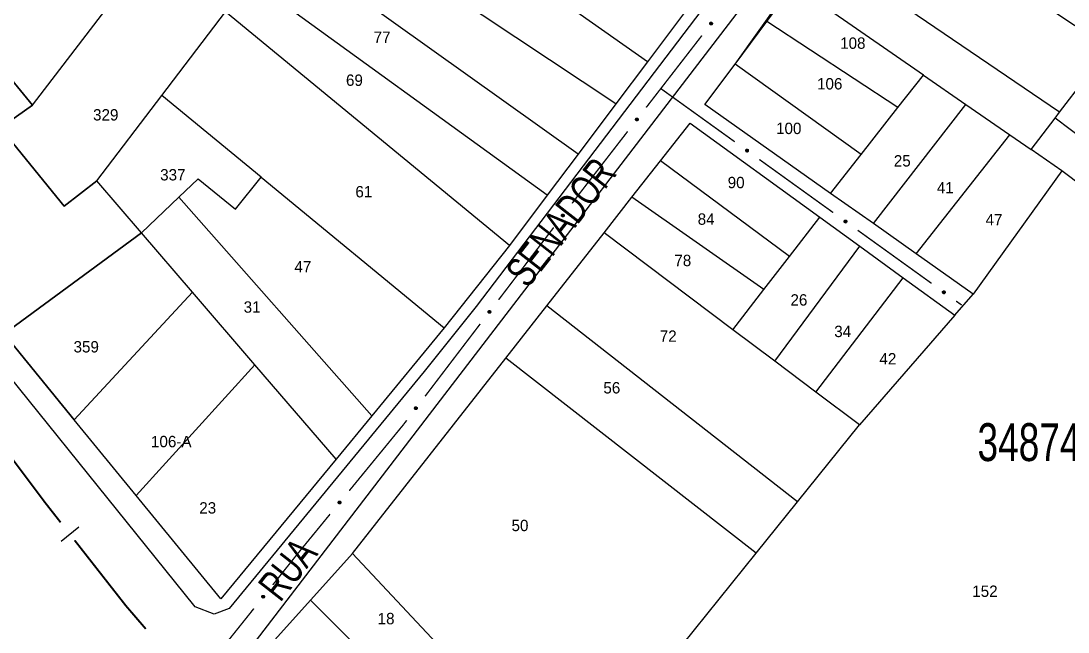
# Model space of a CAD drawing. Extents: x 199577 to 200882, y 4838726 to 4840156.
# Drawn here: x 199827.2 to 199965.4, y 4839075.8 to 4839156.5 of the extents above; entities that cross this region are included whole.
import ezdxf
from ezdxf.enums import TextEntityAlignment as Align

# ---------------------------------------------------------------- set-up
doc = ezdxf.new("R2010")
doc.units = 0
doc.header["$LTSCALE"] = 1.5
doc.header["$MEASUREMENT"] = 0
for name, color, linetype in [('CD_MALHA_LOTES', 7, 'CONTINUOUS'), ('CD_TXT_QUADRA', 2, 'CONTINUOUS'), ('LM-LIM-SETORES-BAIRROS', 250, 'CONTINUOUS'), ('RU-QUADRA', 210, 'CONTINUOUS'), ('SV-EIXO-RUA-PAV', 20, 'CONTINUOUS'), ('SV-RUA-PAVIM', 7, 'CONTINUOUS'), ('SV-TXT-RUA-PAV', 7, 'CONTINUOUS'), ('Th_NmrPorta', 1, 'CONTINUOUS')]:
    doc.layers.add(name, color=color, linetype=linetype)
doc.styles.add('ARIAL', font='ARIAL.SHX')

msp = doc.modelspace()

# ---------------------------------------------------------------- linework, layer by layer
at = {"layer": 'CD_MALHA_LOTES', "linetype": 'Continuous', "flags": 128}
for points in [[(199905.73, 4839145.54), (199866.15, 4839171.84)], [(199909.89, 4839151.09), (199883.24, 4839169.85)], [(199900.74, 4839138.88), (199861.82, 4839166.7)], [(199964.3, 4839144.41), (199932.61, 4839165.99)], [(199814.32, 4839163.01), (199828.77, 4839145.35)], [(199896.67, 4839133.45), (199857.67, 4839161.77)], [(199917.81, 4839161.66), (199909.89, 4839151.09)], [(199970.72, 4839152.92), (199957.5, 4839161.7)], [(199925.64, 4839156.4), (199929.2, 4839161.19)], [(199946.33, 4839149.33), (199929.2, 4839161.19)], [(199828.77, 4839145.35), (199839.43, 4839159.33)], [(199845.83, 4839146.64), (199854.23, 4839157.69)], [(199891.71, 4839126.83), (199854.23, 4839157.69)], [(199921.46, 4839150.77), (199925.64, 4839156.4)], [(199942.96, 4839145.03), (199925.64, 4839156.4)], [(199909.89, 4839151.09), (199905.73, 4839145.54)], [(199917.48, 4839145.42), (199921.46, 4839150.77)], [(199938.1, 4839138.83), (199921.46, 4839150.77)], [(199942.96, 4839145.03), (199946.33, 4839149.33)], [(199946.33, 4839149.33), (199951.92, 4839145.46)], [(199964.3, 4839144.41), (199967.68, 4839148.82)], [(199837.25, 4839135.37), (199845.83, 4839146.64)], [(199858.92, 4839135.86), (199845.83, 4839146.64)], [(199828.77, 4839145.35), (199824.53, 4839142.36)], [(199905.73, 4839145.54), (199900.74, 4839138.88)], [(199934.08, 4839133.7), (199917.48, 4839145.42)], [(199938.1, 4839138.83), (199942.96, 4839145.03)], [(199939.72, 4839129.72), (199951.92, 4839145.46)], [(199951.92, 4839145.46), (199957.72, 4839141.44)], [(199960.54, 4839139.49), (199963.71, 4839143.64)], [(199963.71, 4839143.64), (199964.3, 4839144.41)], [(199989.45, 4839124.19), (199963.71, 4839143.64)], [(199824.53, 4839142.36), (199832.95, 4839132.04)], [(199911.61, 4839137.99), (199915.52, 4839142.98)], [(199915.52, 4839142.98), (199932.64, 4839130.58)], [(199945.37, 4839125.73), (199957.72, 4839141.44)], [(199957.72, 4839141.44), (199960.54, 4839139.49)], [(199964.57, 4839136.7), (199960.54, 4839139.49)], [(199900.74, 4839138.88), (199896.67, 4839133.45)], [(199934.08, 4839133.7), (199938.1, 4839138.83)], [(199907.85, 4839133.2), (199911.61, 4839137.99)], [(199928.63, 4839125.38), (199911.61, 4839137.99)], [(199964.57, 4839136.7), (199952.9, 4839120.42)], [(199986.42, 4839120.23), (199964.57, 4839136.7)], [(199832.95, 4839132.04), (199837.25, 4839135.37)], [(199843.15, 4839128.51), (199837.25, 4839135.37)], [(199848.05, 4839133.2), (199850.63, 4839135.62)], [(199850.63, 4839135.62), (199855.53, 4839131.61)], [(199855.53, 4839131.61), (199858.92, 4839135.86)], [(199858.92, 4839135.86), (199883.09, 4839115.96)], [(199843.15, 4839128.51), (199848.05, 4839133.2)], [(199873.53, 4839104.36), (199848.05, 4839133.2)], [(199896.67, 4839133.45), (199891.71, 4839126.83)], [(199904.17, 4839128.5), (199907.85, 4839133.2)], [(199925.26, 4839121), (199907.85, 4839133.2)], [(199939.72, 4839129.72), (199934.08, 4839133.7)], [(199928.63, 4839125.38), (199932.64, 4839130.58)], [(199932.64, 4839130.58), (199937.94, 4839126.74)], [(199843.15, 4839128.51), (199824.99, 4839115.15)], [(199849.88, 4839120.67), (199843.15, 4839128.51)], [(199896.62, 4839118.87), (199904.17, 4839128.5)], [(199921.17, 4839115.7), (199904.17, 4839128.5)], [(199945.37, 4839125.73), (199939.72, 4839129.72)], [(199891.71, 4839126.83), (199883.09, 4839115.96)], [(199926.7, 4839111.55), (199937.94, 4839126.74)], [(199937.94, 4839126.74), (199943.67, 4839122.58)], [(199952.9, 4839120.42), (199945.37, 4839125.73)], [(199925.26, 4839121), (199928.63, 4839125.38)], [(199932.12, 4839107.47), (199943.67, 4839122.58)], [(199943.67, 4839122.58), (199950.48, 4839117.65)], [(199834.25, 4839103.83), (199849.88, 4839120.67)], [(199858.11, 4839111.08), (199849.88, 4839120.67)], [(199921.17, 4839115.7), (199925.26, 4839121)], [(199950.48, 4839117.65), (199952.9, 4839120.42)], [(199891.21, 4839111.96), (199896.62, 4839118.87)], [(199929.69, 4839092.98), (199896.62, 4839118.87)], [(199950.48, 4839117.65), (199937.87, 4839103.14)], [(199883.09, 4839115.96), (199873.53, 4839104.36)], [(199824.99, 4839115.15), (199834.25, 4839103.83)], [(199926.7, 4839111.55), (199921.17, 4839115.7)], [(199871, 4839086.18), (199891.21, 4839111.96)], [(199924.24, 4839086.22), (199891.21, 4839111.96)], [(199842.43, 4839093.83), (199858.11, 4839111.08)], [(199868.81, 4839098.63), (199858.11, 4839111.08)], [(199932.12, 4839107.47), (199926.7, 4839111.55)], [(199937.87, 4839103.14), (199932.12, 4839107.47)], [(199842.43, 4839093.83), (199834.25, 4839103.83)], [(199873.53, 4839104.36), (199868.81, 4839098.63)], [(199929.69, 4839092.98), (199937.87, 4839103.14)], [(199868.81, 4839098.63), (199853.59, 4839080.17)], [(199853.59, 4839080.17), (199842.43, 4839093.83)], [(199924.24, 4839086.22), (199929.69, 4839092.98)], [(199865.44, 4839080.01), (199871, 4839086.18)], [(199882.06, 4839074.32), (199871, 4839086.18)], [(199907.96, 4839065.99), (199924.24, 4839086.22)], [(199859.15, 4839073.03), (199865.44, 4839080.01)], [(199876.14, 4839069.32), (199865.44, 4839080.01)]]:
    msp.add_lwpolyline(points, dxfattribs=at)
at = {"layer": 'LM-LIM-SETORES-BAIRROS', "const_width": 0.25}
for points in [[(199830.37, 4839092.95), (199824.009774, 4839101.439809)], [(199830.611687, 4839092.641353), (199830.37, 4839092.95)], [(199832.461263, 4839090.279347), (199830.611687, 4839092.641353)], [(199841.09, 4839079.26), (199834.310839, 4839087.917342)], [(199841.092767, 4839079.256779), (199841.09, 4839079.26)], [(199843.699135, 4839076.2225), (199841.092767, 4839079.256779)]]:
    msp.add_lwpolyline(points, dxfattribs=at)
at = {"layer": 'LM-LIM-SETORES-BAIRROS'}
msp.add_lwpolyline([(199834.875317, 4839089.629465), (199832.513312, 4839087.779889)], dxfattribs=at)
at = {"layer": 'RU-QUADRA', "linetype": 'Continuous', "flags": 128}
for points in [[(199859.15, 4839073.03), (199871, 4839086.18), (199891.21, 4839111.96), (199896.62, 4839118.87), (199904.17, 4839128.5), (199907.85, 4839133.2), (199911.61, 4839137.99), (199915.52, 4839142.98), (199932.64, 4839130.58), (199937.94, 4839126.74), (199943.67, 4839122.58), (199950.48, 4839117.65), (199952.9, 4839120.42), (199945.37, 4839125.73), (199939.72, 4839129.72), (199934.08, 4839133.7), (199917.48, 4839145.42), (199921.46, 4839150.77), (199963.82, 4839210.23), (199967.02, 4839210.15)], [(199917.81, 4839161.66), (199909.89, 4839151.09), (199905.73, 4839145.54), (199900.74, 4839138.88), (199896.67, 4839133.45), (199891.71, 4839126.83), (199883.09, 4839115.96), (199873.53, 4839104.36), (199868.81, 4839098.63), (199853.59, 4839080.17), (199842.43, 4839093.83), (199834.25, 4839103.83), (199824.99, 4839115.15), (199843.15, 4839128.51), (199837.25, 4839135.37), (199832.95, 4839132.04), (199824.53, 4839142.36), (199828.77, 4839145.35), (199814.32, 4839163.01)]]:
    msp.add_lwpolyline(points, dxfattribs=at)
at = {"layer": 'SV-EIXO-RUA-PAV'}
for points in [[(199918.132515, 4839156.070171), (199918.125654, 4839156.118596), (199918.12966, 4839156.161618), (199918.143329, 4839156.196538), (199918.163455, 4839156.224247), (199918.187236, 4839156.250275), (199918.217003, 4839156.271227), (199918.255192, 4839156.287164), (199918.30372, 4839156.294387), (199918.347522, 4839156.287386), (199918.382475, 4839156.275817), (199918.412576, 4839156.256495), (199918.437475, 4839156.232969), (199918.458216, 4839156.201329), (199918.473988, 4839156.162471), (199918.48007, 4839156.113498), (199918.475853, 4839156.071347), (199918.461745, 4839156.037918), (199918.442129, 4839156.007779), (199918.417531, 4839155.981497), (199918.388193, 4839155.961098), (199918.34904, 4839155.945289), (199918.300624, 4839155.939926), (199918.258536, 4839155.943652), (199918.224917, 4839155.957287), (199918.19568, 4839155.977268), (199918.169284, 4839156.000803), (199918.146976, 4839156.029849), (199918.132515, 4839156.070171)], [(199908.337402, 4839143.418856), (199908.330542, 4839143.467281), (199908.334548, 4839143.510302), (199908.348217, 4839143.545223), (199908.368342, 4839143.572932), (199908.392124, 4839143.59896), (199908.421891, 4839143.619912), (199908.46008, 4839143.635849), (199908.508608, 4839143.643071), (199908.55241, 4839143.636071), (199908.587363, 4839143.624502), (199908.617464, 4839143.60518), (199908.642362, 4839143.581654), (199908.663104, 4839143.550014), (199908.678876, 4839143.511156), (199908.684958, 4839143.462183), (199908.680741, 4839143.420032), (199908.666633, 4839143.386603), (199908.647016, 4839143.356464), (199908.622419, 4839143.330182), (199908.59308, 4839143.309783), (199908.553927, 4839143.293974), (199908.505511, 4839143.288611), (199908.463424, 4839143.292337), (199908.429805, 4839143.305972), (199908.400568, 4839143.325953), (199908.374171, 4839143.349488), (199908.351864, 4839143.378533), (199908.337402, 4839143.418856)], [(199922.991059, 4839139.525648), (199923.039214, 4839139.534201), (199923.08235, 4839139.531705), (199923.117728, 4839139.519268), (199923.146124, 4839139.500126), (199923.17297, 4839139.47727), (199923.194952, 4839139.448256), (199923.212217, 4839139.410649), (199923.221135, 4839139.362403), (199923.215674, 4839139.318383), (199923.205336, 4839139.283046), (199923.187081, 4839139.252287), (199923.164441, 4839139.226579), (199923.133548, 4839139.204742), (199923.095266, 4839139.187618), (199923.046536, 4839139.179825), (199923.004264, 4839139.182562), (199922.97036, 4839139.19549), (199922.939553, 4839139.214039), (199922.912425, 4839139.237701), (199922.891011, 4839139.266306), (199922.87384, 4839139.304881), (199922.866784, 4839139.353079), (199922.869033, 4839139.395272), (199922.881482, 4839139.429348), (199922.900426, 4839139.459267), (199922.923022, 4839139.486472), (199922.951268, 4839139.509783), (199922.991059, 4839139.525648)], [(199898.566772, 4839130.747666), (199898.559538, 4839130.796036), (199898.563212, 4839130.839087), (199898.576611, 4839130.874112), (199898.596522, 4839130.901976), (199898.620102, 4839130.928187), (199898.649706, 4839130.949368), (199898.687771, 4839130.965599), (199898.736242, 4839130.973196), (199898.780097, 4839130.966534), (199898.815138, 4839130.955234), (199898.845387, 4839130.936146), (199898.870466, 4839130.912812), (199898.891451, 4839130.881333), (199898.907523, 4839130.842598), (199898.913982, 4839130.793673), (199898.910091, 4839130.751491), (199898.896241, 4839130.717954), (199898.876858, 4839130.687665), (199898.852464, 4839130.661194), (199898.823284, 4839130.640569), (199898.784254, 4839130.624458), (199898.735881, 4839130.618722), (199898.693766, 4839130.622123), (199898.660042, 4839130.635498), (199898.630652, 4839130.655253), (199898.604075, 4839130.678584), (199898.581544, 4839130.707456), (199898.566772, 4839130.747666)], [(199935.97778, 4839130.179789), (199936.025935, 4839130.188342), (199936.06907, 4839130.185845), (199936.104448, 4839130.173408), (199936.132845, 4839130.154266), (199936.159691, 4839130.131411), (199936.181673, 4839130.102397), (199936.198937, 4839130.06479), (199936.207856, 4839130.016544), (199936.202395, 4839129.972524), (199936.192057, 4839129.937187), (199936.173802, 4839129.906427), (199936.151162, 4839129.88072), (199936.120268, 4839129.858883), (199936.081986, 4839129.841759), (199936.033257, 4839129.833965), (199935.990984, 4839129.836703), (199935.957081, 4839129.849631), (199935.926273, 4839129.868179), (199935.899146, 4839129.891841), (199935.877732, 4839129.920447), (199935.86056, 4839129.959022), (199935.853505, 4839130.00722), (199935.855754, 4839130.049413), (199935.868203, 4839130.083489), (199935.887147, 4839130.113408), (199935.909743, 4839130.140613), (199935.937989, 4839130.163924), (199935.97778, 4839130.179789)], [(199948.964501, 4839120.83393), (199949.012655, 4839120.842483), (199949.055791, 4839120.839986), (199949.091169, 4839120.827549), (199949.119566, 4839120.808407), (199949.146411, 4839120.785552), (199949.168394, 4839120.756537), (199949.185658, 4839120.71893), (199949.194577, 4839120.670685), (199949.189115, 4839120.626665), (199949.178778, 4839120.591328), (199949.160522, 4839120.560568), (199949.137883, 4839120.534861), (199949.106989, 4839120.513024), (199949.068707, 4839120.4959), (199949.019977, 4839120.488106), (199948.977705, 4839120.490843), (199948.943802, 4839120.503772), (199948.912994, 4839120.52232), (199948.885867, 4839120.545982), (199948.864453, 4839120.574588), (199948.847281, 4839120.613163), (199948.840226, 4839120.661361), (199948.842475, 4839120.703553), (199948.854923, 4839120.737629), (199948.873867, 4839120.767549), (199948.896464, 4839120.794753), (199948.92471, 4839120.818064), (199948.964501, 4839120.83393)], [(199888.869581, 4839118.021139), (199888.862347, 4839118.069509), (199888.866021, 4839118.11256), (199888.87942, 4839118.147585), (199888.899331, 4839118.175449), (199888.922911, 4839118.20166), (199888.952515, 4839118.222841), (199888.99058, 4839118.239072), (199889.039051, 4839118.246669), (199889.082906, 4839118.240007), (199889.117947, 4839118.228707), (199889.148196, 4839118.209619), (199889.173275, 4839118.186285), (199889.19426, 4839118.154806), (199889.210332, 4839118.116071), (199889.216791, 4839118.067146), (199889.2129, 4839118.024964), (199889.19905, 4839117.991427), (199889.179667, 4839117.961138), (199889.155273, 4839117.934667), (199889.126093, 4839117.914042), (199889.087063, 4839117.897931), (199889.03869, 4839117.892195), (199888.996575, 4839117.895596), (199888.962852, 4839117.908971), (199888.933461, 4839117.928726), (199888.906884, 4839117.952057), (199888.884353, 4839117.980929), (199888.869581, 4839118.021139)], [(199879.17239, 4839105.294612), (199879.165156, 4839105.342982), (199879.16883, 4839105.386033), (199879.182229, 4839105.421058), (199879.20214, 4839105.448922), (199879.22572, 4839105.475133), (199879.255324, 4839105.496314), (199879.293389, 4839105.512545), (199879.34186, 4839105.520142), (199879.385715, 4839105.51348), (199879.420756, 4839105.50218), (199879.451005, 4839105.483092), (199879.476084, 4839105.459758), (199879.497069, 4839105.428279), (199879.513141, 4839105.389544), (199879.519601, 4839105.340619), (199879.515709, 4839105.298437), (199879.501859, 4839105.2649), (199879.482476, 4839105.234611), (199879.458082, 4839105.20814), (199879.428902, 4839105.187515), (199879.389872, 4839105.171404), (199879.341499, 4839105.165668), (199879.299384, 4839105.169069), (199879.265661, 4839105.182444), (199879.23627, 4839105.202199), (199879.209693, 4839105.22553), (199879.187162, 4839105.254402), (199879.17239, 4839105.294612)], [(199869.103639, 4839092.866695), (199869.09812, 4839092.915291), (199869.103314, 4839092.958185), (199869.117944, 4839092.992715), (199869.138827, 4839093.019856), (199869.16332, 4839093.045217), (199869.193655, 4839093.065338), (199869.23227, 4839093.080212), (199869.280979, 4839093.08609), (199869.324571, 4839093.077881), (199869.35919, 4839093.06535), (199869.388746, 4839093.045203), (199869.412984, 4839093.020997), (199869.432842, 4839092.988796), (199869.447534, 4839092.949516), (199869.452259, 4839092.900394), (199869.446878, 4839092.858376), (199869.431851, 4839092.82535), (199869.411409, 4839092.795765), (199869.386093, 4839092.770173), (199869.356202, 4839092.750594), (199869.316627, 4839092.735873), (199869.268081, 4839092.731851), (199869.226113, 4839092.73674), (199869.192884, 4839092.751299), (199869.16421, 4839092.77208), (199869.138475, 4839092.796337), (199869.11698, 4839092.825988), (199869.103639, 4839092.866695)], [(199859.035524, 4839080.430125), (199859.02937, 4839080.478644), (199859.034003, 4839080.521603), (199859.04818, 4839080.55632), (199859.068707, 4839080.583733), (199859.092865, 4839080.609412), (199859.122934, 4839080.629928), (199859.161351, 4839080.645306), (199859.20998, 4839080.651821), (199859.253675, 4839080.644182), (199859.288455, 4839080.632105), (199859.318272, 4839080.612346), (199859.342825, 4839080.588459), (199859.363103, 4839080.556521), (199859.378307, 4839080.517437), (199859.383674, 4839080.46838), (199859.378843, 4839080.426296), (199859.364249, 4839080.393075), (199859.344196, 4839080.363226), (199859.319217, 4839080.337305), (199859.289585, 4839080.317336), (199859.250206, 4839080.302099), (199859.201717, 4839080.297443), (199859.159688, 4839080.301782), (199859.126271, 4839080.315906), (199859.097328, 4839080.33631), (199859.071278, 4839080.360228), (199859.049396, 4839080.389596), (199859.035524, 4839080.430125)]]:
    msp.add_lwpolyline(points, close=True, dxfattribs=at)
for points in [[(199918.125654, 4839156.118596), (199918.217003, 4839156.271227)], [(199918.127832, 4839156.14313), (199918.19748, 4839156.253148)], [(199918.12966, 4839156.161618), (199918.187236, 4839156.250275)], [(199918.12985, 4839156.0967), (199918.231903, 4839156.27309)], [(199918.132515, 4839156.070171), (199918.255192, 4839156.287164)], [(199918.141682, 4839156.049574), (199918.278786, 4839156.286837)], [(199918.146976, 4839156.029849), (199918.30372, 4839156.294387)], [(199918.161137, 4839156.018979), (199918.322467, 4839156.287532)], [(199918.169284, 4839156.000803), (199918.347522, 4839156.287386)], [(199918.183934, 4839155.992701), (199918.360543, 4839156.27876)], [(199918.19568, 4839155.977268), (199918.382475, 4839156.275817)], [(199918.21223, 4839155.969067), (199918.398515, 4839156.263166)], [(199918.224917, 4839155.957287), (199918.412576, 4839156.256495)], [(199918.244459, 4839155.952743), (199918.423574, 4839156.242039)], [(199918.258536, 4839155.943652), (199918.437475, 4839156.232969)], [(199918.2817, 4839155.942892), (199918.445779, 4839156.212767)], [(199918.300624, 4839155.939926), (199918.458216, 4839156.201329)], [(199918.325973, 4839155.94658), (199918.464643, 4839156.179179)], [(199918.34904, 4839155.945289), (199918.473988, 4839156.162471)], [(199918.370106, 4839155.959005), (199918.472647, 4839156.131566)], [(199918.388193, 4839155.961098), (199918.48007, 4839156.113498)], [(199918.405016, 4839155.975118), (199918.474421, 4839156.08705)], [(199918.417531, 4839155.981497), (199918.475853, 4839156.071347)], [(199908.330542, 4839143.467281), (199908.421891, 4839143.619912)], [(199908.33272, 4839143.491815), (199908.402368, 4839143.601832)], [(199908.334548, 4839143.510302), (199908.392124, 4839143.59896)], [(199908.334737, 4839143.445385), (199908.436791, 4839143.621775)], [(199908.337402, 4839143.418856), (199908.46008, 4839143.635849)], [(199908.34657, 4839143.398259), (199908.483674, 4839143.635522)], [(199908.351864, 4839143.378533), (199908.508608, 4839143.643071)], [(199908.366025, 4839143.367664), (199908.527354, 4839143.636217)], [(199908.374171, 4839143.349488), (199908.55241, 4839143.636071)], [(199908.388822, 4839143.341386), (199908.565431, 4839143.627445)], [(199908.400568, 4839143.325953), (199908.587363, 4839143.624502)], [(199908.417118, 4839143.317752), (199908.603403, 4839143.611851)], [(199908.429805, 4839143.305972), (199908.617464, 4839143.60518)], [(199908.449347, 4839143.301428), (199908.628462, 4839143.590724)], [(199908.463424, 4839143.292337), (199908.642362, 4839143.581654)], [(199908.486588, 4839143.291577), (199908.650667, 4839143.561452)], [(199908.505511, 4839143.288611), (199908.663104, 4839143.550014)], [(199908.53086, 4839143.295265), (199908.669531, 4839143.527864)], [(199908.553927, 4839143.293974), (199908.678876, 4839143.511156)], [(199908.574994, 4839143.307689), (199908.677534, 4839143.480251)], [(199908.59308, 4839143.309783), (199908.684958, 4839143.462183)], [(199908.609904, 4839143.323803), (199908.679308, 4839143.435735)], [(199908.622419, 4839143.330182), (199908.680741, 4839143.420032)], [(199922.881482, 4839139.429348), (199923.187081, 4839139.252287)], [(199922.892811, 4839139.44244), (199923.193255, 4839139.266573)], [(199922.900426, 4839139.459267), (199923.205336, 4839139.283046)], [(199922.915438, 4839139.471546), (199923.207509, 4839139.305068)], [(199922.923022, 4839139.486472), (199923.215674, 4839139.318383)], [(199922.940902, 4839139.49525), (199923.214941, 4839139.343428)], [(199922.951268, 4839139.509783), (199923.221135, 4839139.362403)], [(199922.970796, 4839139.515765), (199923.212717, 4839139.387058)], [(199922.991059, 4839139.525648), (199923.212217, 4839139.410649)], [(199923.017479, 4839139.529241), (199923.197336, 4839139.43343)], [(199923.039214, 4839139.534201), (199923.194952, 4839139.448256)], [(199923.06381, 4839139.532884), (199923.1762, 4839139.467133)], [(199923.08235, 4839139.531705), (199923.17297, 4839139.47727)], [(199922.866784, 4839139.353079), (199923.133548, 4839139.204742)], [(199922.869033, 4839139.395272), (199923.164441, 4839139.226579)], [(199922.869085, 4839139.372095), (199923.144543, 4839139.217572)], [(199922.87384, 4839139.304881), (199923.095266, 4839139.187618)], [(199922.874322, 4839139.327979), (199923.111637, 4839139.197543)], [(199922.877625, 4839139.409659), (199923.173019, 4839139.240789)], [(199922.888285, 4839139.284308), (199923.064333, 4839139.187876)], [(199922.891011, 4839139.266306), (199923.046536, 4839139.179825)], [(199922.905612, 4839139.249984), (199923.019906, 4839139.184544)], [(199922.912425, 4839139.237701), (199923.004264, 4839139.182562)], [(199898.559538, 4839130.796036), (199898.649706, 4839130.949368)], [(199898.561526, 4839130.820587), (199898.630323, 4839130.931138)], [(199898.563212, 4839130.839087), (199898.620102, 4839130.928187)], [(199898.563902, 4839130.774173), (199898.664591, 4839130.951346)], [(199898.566772, 4839130.747666), (199898.687771, 4839130.965599)], [(199898.576098, 4839130.72714), (199898.711367, 4839130.965454)], [(199898.581544, 4839130.707456), (199898.736242, 4839130.973196)], [(199898.595789, 4839130.696696), (199898.755041, 4839130.966486)], [(199898.604075, 4839130.678584), (199898.780097, 4839130.966534)], [(199898.618787, 4839130.670595), (199898.793184, 4839130.958008)], [(199898.630652, 4839130.655253), (199898.815138, 4839130.955234)], [(199898.647265, 4839130.64718), (199898.831275, 4839130.942708)], [(199898.660042, 4839130.635498), (199898.845387, 4839130.936146)], [(199898.679619, 4839130.631105), (199898.856496, 4839130.921774)], [(199898.693766, 4839130.622123), (199898.870466, 4839130.912812)], [(199898.716935, 4839130.621542), (199898.878927, 4839130.892675)], [(199898.735881, 4839130.618722), (199898.891451, 4839130.881333)], [(199898.761178, 4839130.625571), (199898.898049, 4839130.859234)], [(199898.784254, 4839130.624458), (199898.907523, 4839130.842598)], [(199898.805214, 4839130.638336), (199898.90642, 4839130.811683)], [(199898.823284, 4839130.640569), (199898.913982, 4839130.793673)], [(199898.839998, 4839130.654719), (199898.908537, 4839130.767182)], [(199898.852464, 4839130.661194), (199898.910091, 4839130.751491)], [(199935.853505, 4839130.00722), (199936.120268, 4839129.858883)], [(199935.855754, 4839130.049413), (199936.151162, 4839129.88072)], [(199935.855806, 4839130.026236), (199936.131264, 4839129.871713)], [(199935.86056, 4839129.959022), (199936.081986, 4839129.841759)], [(199935.861043, 4839129.98212), (199936.098358, 4839129.851684)], [(199935.864346, 4839130.063799), (199936.159739, 4839129.89493)], [(199935.868203, 4839130.083489), (199936.173802, 4839129.906427)], [(199935.875006, 4839129.938449), (199936.051054, 4839129.842017)], [(199935.877732, 4839129.920447), (199936.033257, 4839129.833965)], [(199935.879531, 4839130.096581), (199936.179976, 4839129.920713)], [(199935.887147, 4839130.113408), (199936.192057, 4839129.937187)], [(199935.892333, 4839129.904125), (199936.006627, 4839129.838685)], [(199935.899146, 4839129.891841), (199935.990984, 4839129.836703)], [(199935.902159, 4839130.125687), (199936.19423, 4839129.959209)], [(199935.909743, 4839130.140613), (199936.202395, 4839129.972524)], [(199935.927623, 4839130.14939), (199936.201662, 4839129.997569)], [(199935.937989, 4839130.163924), (199936.207856, 4839130.016544)], [(199935.957516, 4839130.169906), (199936.199437, 4839130.041198)], [(199935.97778, 4839130.179789), (199936.198937, 4839130.06479)], [(199936.004199, 4839130.183382), (199936.184056, 4839130.087571)], [(199936.025935, 4839130.188342), (199936.181673, 4839130.102397)], [(199936.05053, 4839130.187025), (199936.16292, 4839130.121274)], [(199936.06907, 4839130.185845), (199936.159691, 4839130.131411)], [(199948.840226, 4839120.661361), (199949.106989, 4839120.513024)], [(199948.842475, 4839120.703553), (199949.137883, 4839120.534861)], [(199948.842527, 4839120.680376), (199949.117984, 4839120.525853)], [(199948.847281, 4839120.613163), (199949.068707, 4839120.4959)], [(199948.847764, 4839120.636261), (199949.085078, 4839120.505825)], [(199948.851067, 4839120.71794), (199949.14646, 4839120.54907)], [(199948.854923, 4839120.737629), (199949.160522, 4839120.560568)], [(199948.861726, 4839120.59259), (199949.037774, 4839120.496158)], [(199948.864453, 4839120.574588), (199949.019977, 4839120.488106)], [(199948.866252, 4839120.750721), (199949.166697, 4839120.574854)], [(199948.873867, 4839120.767549), (199949.178778, 4839120.591328)], [(199948.879053, 4839120.558266), (199948.993348, 4839120.492825)], [(199948.885867, 4839120.545982), (199948.977705, 4839120.490843)], [(199948.88888, 4839120.779828), (199949.18095, 4839120.613349)], [(199948.896464, 4839120.794753), (199949.189115, 4839120.626665)], [(199948.914343, 4839120.803531), (199949.188383, 4839120.65171)], [(199948.92471, 4839120.818064), (199949.194577, 4839120.670685)], [(199948.944237, 4839120.824046), (199949.186158, 4839120.695339)], [(199948.964501, 4839120.83393), (199949.185658, 4839120.71893)], [(199948.99092, 4839120.837523), (199949.170777, 4839120.741712)], [(199949.012655, 4839120.842483), (199949.168394, 4839120.756537)], [(199949.037251, 4839120.841166), (199949.149641, 4839120.775415)], [(199949.055791, 4839120.839986), (199949.146411, 4839120.785552)], [(199888.862347, 4839118.069509), (199888.952515, 4839118.222841)], [(199888.864336, 4839118.09406), (199888.933133, 4839118.204611)], [(199888.866021, 4839118.11256), (199888.922911, 4839118.20166)], [(199888.866711, 4839118.047646), (199888.9674, 4839118.224819)], [(199888.869581, 4839118.021139), (199888.99058, 4839118.239072)], [(199888.878907, 4839118.000613), (199889.014176, 4839118.238927)], [(199888.884353, 4839117.980929), (199889.039051, 4839118.246669)], [(199888.898598, 4839117.970169), (199889.05785, 4839118.239959)], [(199888.906884, 4839117.952057), (199889.082906, 4839118.240007)], [(199888.921597, 4839117.944068), (199889.095993, 4839118.231481)], [(199888.933461, 4839117.928726), (199889.117947, 4839118.228707)], [(199888.950074, 4839117.920653), (199889.134084, 4839118.216181)], [(199888.962852, 4839117.908971), (199889.148196, 4839118.209619)], [(199888.982428, 4839117.904578), (199889.159306, 4839118.195247)], [(199888.996575, 4839117.895596), (199889.173275, 4839118.186285)], [(199889.019744, 4839117.895015), (199889.181736, 4839118.166148)], [(199889.03869, 4839117.892195), (199889.19426, 4839118.154806)], [(199889.063987, 4839117.899044), (199889.200858, 4839118.132707)], [(199889.087063, 4839117.897931), (199889.210332, 4839118.116071)], [(199889.108023, 4839117.911809), (199889.209229, 4839118.085156)], [(199889.126093, 4839117.914042), (199889.216791, 4839118.067146)], [(199889.142808, 4839117.928192), (199889.211346, 4839118.040655)], [(199889.155273, 4839117.934667), (199889.2129, 4839118.024964)], [(199879.165156, 4839105.342982), (199879.255324, 4839105.496314)], [(199879.167145, 4839105.367533), (199879.235942, 4839105.478084)], [(199879.16883, 4839105.386033), (199879.22572, 4839105.475133)], [(199879.16952, 4839105.321119), (199879.27021, 4839105.498292)], [(199879.17239, 4839105.294612), (199879.293389, 4839105.512545)], [(199879.181716, 4839105.274086), (199879.316985, 4839105.5124)], [(199879.187162, 4839105.254402), (199879.34186, 4839105.520142)], [(199879.201407, 4839105.243642), (199879.360659, 4839105.513432)], [(199879.209693, 4839105.22553), (199879.385715, 4839105.51348)], [(199879.224406, 4839105.217541), (199879.398802, 4839105.504954)], [(199879.23627, 4839105.202199), (199879.420756, 4839105.50218)], [(199879.252883, 4839105.194126), (199879.436893, 4839105.489654)], [(199879.265661, 4839105.182444), (199879.451005, 4839105.483092)], [(199879.285237, 4839105.178051), (199879.462115, 4839105.46872)], [(199879.299384, 4839105.169069), (199879.476084, 4839105.459758)], [(199879.322554, 4839105.168488), (199879.484545, 4839105.439621)], [(199879.341499, 4839105.165668), (199879.497069, 4839105.428279)], [(199879.366796, 4839105.172517), (199879.503667, 4839105.40618)], [(199879.389872, 4839105.171404), (199879.513141, 4839105.389544)], [(199879.410832, 4839105.185282), (199879.512038, 4839105.358629)], [(199879.428902, 4839105.187515), (199879.519601, 4839105.340619)], [(199879.445617, 4839105.201665), (199879.514155, 4839105.314128)], [(199879.458082, 4839105.20814), (199879.515709, 4839105.298437)], [(199869.09812, 4839092.915291), (199869.193655, 4839093.065338)], [(199869.100975, 4839092.939756), (199869.173639, 4839093.047805)], [(199869.101708, 4839092.893288), (199869.2086, 4839093.066788)], [(199869.103314, 4839092.958185), (199869.16332, 4839093.045217)], [(199869.103639, 4839092.866695), (199869.23227, 4839093.080212)], [(199869.112233, 4839092.845852), (199869.255846, 4839093.079233)], [(199869.11698, 4839092.825988), (199869.280979, 4839093.08609)], [(199869.130835, 4839092.814731), (199869.299529, 4839093.07872)], [(199869.138475, 4839092.796337), (199869.324571, 4839093.077881)], [(199869.152896, 4839092.787833), (199869.337348, 4839093.068898)], [(199869.16421, 4839092.77208), (199869.35919, 4839093.06535)], [(199869.180528, 4839092.763426), (199869.374874, 4839093.05226)], [(199869.192884, 4839092.751299), (199869.388746, 4839093.045203)], [(199869.212293, 4839092.746216), (199869.39934, 4839093.030448)], [(199869.226113, 4839092.73674), (199869.412984, 4839093.020997)], [(199869.249248, 4839092.735339), (199869.420727, 4839093.000573)], [(199869.268081, 4839092.731851), (199869.432842, 4839092.988796)], [(199869.293605, 4839092.737802), (199869.438654, 4839092.966477)], [(199869.316627, 4839092.735873), (199869.447534, 4839092.949516)], [(199869.338065, 4839092.749001), (199869.445338, 4839092.91866)], [(199869.356202, 4839092.750594), (199869.452259, 4839092.900394)], [(199869.373407, 4839092.764143), (199869.44588, 4839092.874112)], [(199869.386093, 4839092.770173), (199869.446878, 4839092.858376)], [(199859.02937, 4839080.478644), (199859.122934, 4839080.629928)], [(199859.031906, 4839080.503144), (199859.10315, 4839080.612135)], [(199859.033246, 4839080.45669), (199859.13786, 4839080.631573)], [(199859.034003, 4839080.521603), (199859.092865, 4839080.609412)], [(199859.035524, 4839080.430125), (199859.161351, 4839080.645306)], [(199859.04439, 4839080.409396), (199859.184938, 4839080.644635)], [(199859.049396, 4839080.389596), (199859.20998, 4839080.651821)], [(199859.063397, 4839080.378521), (199859.228624, 4839080.644693)], [(199859.071278, 4839080.360228), (199859.253675, 4839080.644182)], [(199859.085809, 4839080.351913), (199859.266569, 4839080.635367)], [(199859.097328, 4839080.33631), (199859.288455, 4839080.632105)], [(199859.113757, 4839080.32787), (199859.30431, 4839080.619221)], [(199859.126271, 4839080.315906), (199859.318272, 4839080.612346)], [(199859.145745, 4839080.311077), (199859.329058, 4839080.597731)], [(199859.159688, 4839080.301782), (199859.342825, 4839080.588459)], [(199859.182839, 4839080.300684), (199859.350834, 4839080.568139)], [(199859.201717, 4839080.297443), (199859.363103, 4839080.556521)], [(199859.22716, 4839080.303727), (199859.369206, 4839080.53428)], [(199859.250206, 4839080.302099), (199859.378307, 4839080.517437)], [(199859.27147, 4839080.315506), (199859.376515, 4839080.486554)], [(199859.289585, 4839080.317336), (199859.383674, 4839080.46838)], [(199859.306611, 4839080.33111), (199859.37764, 4839080.442018)], [(199859.319217, 4839080.337305), (199859.378843, 4839080.426296)]]:
    msp.add_lwpolyline(points, dxfattribs=at)
at = {"layer": 'SV-EIXO-RUA-PAV', "const_width": 0.18}
for points in [[(199909.736793, 4839145.046489), (199917.083128, 4839154.534975)], [(199911.68, 4839147.53), (199921.420041, 4839140.520606)], [(199901.13, 4839133.93), (199907.288015, 4839141.88366)], [(199924.666721, 4839138.184141), (199934.406761, 4839131.174746)], [(199900.559635, 4839133.181457), (199901.13, 4839133.93)], [(199899.953561, 4839132.386049), (199900.559635, 4839133.181457)], [(199890.25637, 4839119.659522), (199897.529263, 4839129.204417)], [(199937.653441, 4839128.838281), (199947.393482, 4839121.828887)], [(199950.640162, 4839119.492422), (199951.38, 4839118.96)], [(199880.559179, 4839106.932995), (199887.832072, 4839116.47789)], [(199877.73, 4839103.22), (199878.134881, 4839103.751363)], [(199870.547504, 4839094.455007), (199877.519594, 4839102.963236)], [(199877.519594, 4839102.963236), (199877.73, 4839103.22)], [(199863.66, 4839086.05), (199868.012199, 4839091.361106)], [(199860.458493, 4839082.037185), (199863.576772, 4839085.945681)], [(199863.576772, 4839085.945681), (199863.66, 4839086.05)], [(199850.48, 4839069.53), (199857.96387, 4839078.910389)]]:
    msp.add_lwpolyline(points, dxfattribs=at)
at = {"layer": 'SV-RUA-PAVIM', "linetype": 'Continuous'}
for points in [[(199894.27, 4839274.61, 2.78), (199957.88, 4839219.92, 3.7), (199959.21, 4839218.17, 3.71), (199959.41, 4839216.15, 3.71), (199958.97, 4839213.91, 3.71), (199945.89, 4839195.84, 3.73), (199887.32, 4839118.76, 4.23), (199880.44, 4839110.2, 4.27), (199854.7, 4839078.9, 4.05), (199852.72, 4839078.18, 4.07), (199850.21, 4839079.13, 4.07), (199815.36, 4839122.33, 4.26), (199791.46, 4839152.25, 4.02), (199797.02, 4839155.1, 4.06), (199800.81, 4839156.83, 4.06), (199805.44, 4839160.08, 4.06), (199808.6, 4839162.98, 4.01), (199811.52, 4839165.87, 3.95), (199834.61, 4839196.06, 3.98)], [(200000, 4839184.13, 5.13), (199986.39, 4839195.75, 3.85), (199967.22, 4839211.94, 3.85), (199965.94, 4839212.62, 3.85), (199964.93, 4839212.63, 3.85), (199963.79, 4839212.41, 3.85), (199963.79, 4839212.43, 3.85), (199962.43, 4839211.34, 3.85), (199951.05, 4839195.83, 3.85), (199856.7, 4839072.66, 3.93), (199856.44, 4839071, 3.93), (199856.79, 4839069.43, 3.93), (199888.95, 4839028.88, 3.94), (199903.76, 4839009.59, 3.82), (199907.68, 4839008.32, 3.82), (199911.75, 4839008.55, 3.84), (200000, 4839067.43, 4.57)]]:
    msp.add_polyline3d(points, dxfattribs=at)

# ---------------------------------------------------------------- texts
at = {"layer": 'CD_TXT_QUADRA', "style": 'ARIAL', "width": 0.7}
msp.add_text('348746496', height=5, dxfattribs=at).set_placement((199953.458354, 4839098.375534))
at = {"layer": 'SV-TXT-RUA-PAV', "style": 'ARIAL', "width": 0.7}
for s, p in [('SENADOR', (199894.09, 4839121.07)), ('RUA', (199861.45, 4839079.63))]:
    msp.add_text(s, height=4, rotation=52, dxfattribs=at).set_placement(p)
at = {"layer": 'Th_NmrPorta', "color": 1}
for s, p in [('77', (199873.774523, 4839154.320008)), ('108', (199935.330384, 4839153.53853)), ('69', (199870.119993, 4839148.647563)), ('106', (199932.281219, 4839148.17321)), ('329', (199836.742189, 4839144.076034)), ('100', (199926.876106, 4839142.287385)), ('25', (199942.413442, 4839138.00375)), ('337', (199845.596696, 4839136.163078)), ('90', (199920.494523, 4839135.140008)), ('61', (199871.359993, 4839133.927563)), ('41', (199948.093349, 4839134.45577)), ('84', (199916.534523, 4839130.310008)), ('47', (199954.523442, 4839130.23375)), ('78', (199913.454523, 4839124.850008)), ('47', (199863.309993, 4839124.017563)), ('26', (199928.773349, 4839119.64577)), ('31', (199856.616739, 4839118.707818)), ('34', (199934.553349, 4839115.48577)), ('72', (199911.526034, 4839114.867811)), ('359', (199834.168007, 4839113.458758)), ('42', (199940.513349, 4839111.87577)), ('56', (199904.086034, 4839108.047811)), ('106-A', (199844.386141, 4839100.951607)), ('23', (199850.757826, 4839092.196098)), ('50', (199891.967826, 4839089.876098)), ('152', (199952.765589, 4839081.198119)), ('18', (199874.296739, 4839077.587818))]:
    msp.add_text(s, height=1.5, dxfattribs=at).set_placement(p, align=Align.MIDDLE_LEFT)

doc.saveas('drawing.dxf')
